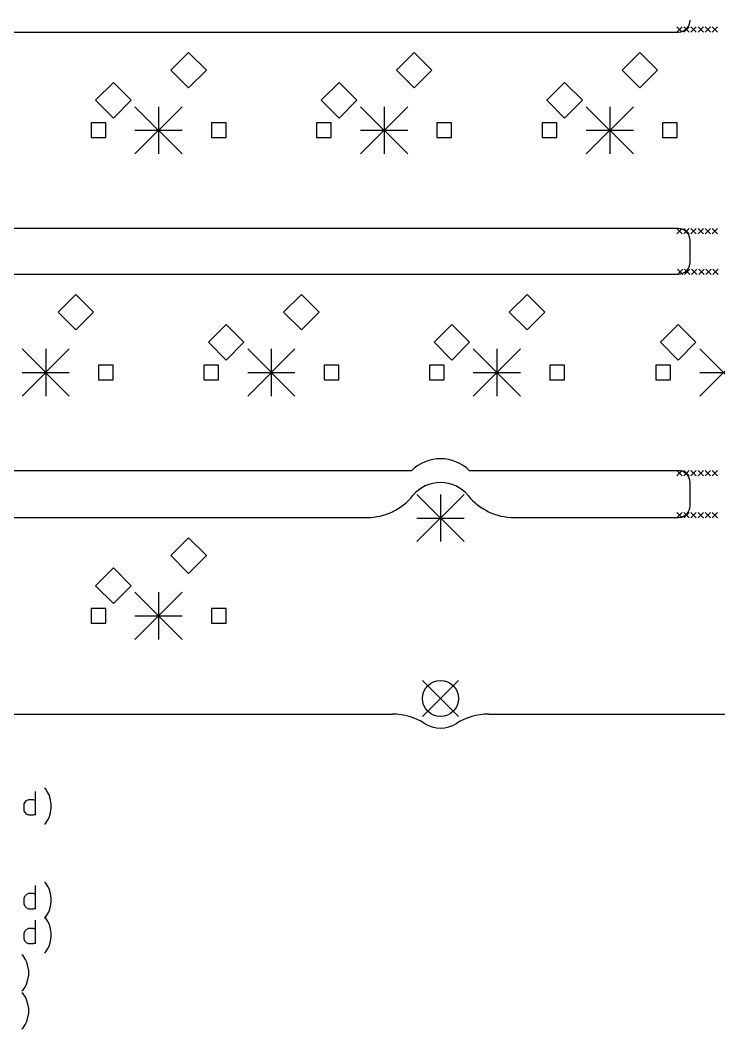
# Model space of a CAD drawing. Extents: x -31 to 357, y -136 to 35.
# Drawn here: x 40.7 to 99.7, y -136.1 to -50.9 of the extents above; entities that cross this region are included whole.
import ezdxf

# ---------------------------------------------------------------- set-up
doc = ezdxf.new("R2010")
doc.units = 0
doc.layers.add('BLACK', color=7, linetype='CONTINUOUS')

msp = doc.modelspace()

# ---------------------------------------------------------------- linework, layer by layer
at = {"layer": 'BLACK', "linetype": 'CONTINUOUS'}
for p, q in [((-21.525, -51.8983), (96.2774, -51.8983)), ((96.1464, -51.4733), (96.5964, -51.9233)), ((96.5964, -51.4733), (96.1464, -51.9233)), ((96.7464, -51.4733), (97.1964, -51.9233)), ((97.1964, -51.4733), (96.7464, -51.9233)), ((97.3464, -51.4733), (97.7964, -51.9233)), ((97.7964, -51.4733), (97.3464, -51.9233)), ((97.9464, -51.4733), (98.3964, -51.9233)), ((98.3964, -51.4733), (97.9464, -51.9233)), ((98.5464, -51.4733), (98.9964, -51.9233)), ((98.9964, -51.4733), (98.5464, -51.9233)), ((99.1464, -51.4733), (99.5964, -51.9233)), ((99.5964, -51.4733), (99.1464, -51.9233)), ((54.9275, -53.6183), (53.4275, -55.1183)), ((56.4275, -55.1183), (54.9275, -53.6183)), ((73.9775, -53.6183), (72.4775, -55.1183)), ((75.4775, -55.1183), (73.9775, -53.6183)), ((93.0275, -53.6183), (91.5275, -55.1183)), ((94.5275, -55.1183), (93.0275, -53.6183)), ((53.4275, -55.1183), (54.9275, -56.6183)), ((54.9275, -56.6183), (56.4275, -55.1183)), ((72.4775, -55.1183), (73.9775, -56.6183)), ((73.9775, -56.6183), (75.4775, -55.1183)), ((91.5275, -55.1183), (93.0275, -56.6183)), ((93.0275, -56.6183), (94.5275, -55.1183)), ((48.5775, -56.1583), (47.0775, -57.6583)), ((50.0775, -57.6583), (48.5775, -56.1583)), ((67.6275, -56.1583), (66.1275, -57.6583)), ((69.1275, -57.6583), (67.6275, -56.1583)), ((86.6775, -56.1583), (85.1775, -57.6583)), ((88.1775, -57.6583), (86.6775, -56.1583)), ((47.0775, -57.6583), (48.5775, -59.1583)), ((48.5775, -59.1583), (50.0775, -57.6583)), ((66.1275, -57.6583), (67.6275, -59.1583)), ((67.6275, -59.1583), (69.1275, -57.6583)), ((85.1775, -57.6583), (86.6775, -59.1583)), ((86.6775, -59.1583), (88.1775, -57.6583)), ((50.3936, -58.2044), (54.3814, -62.1922)), ((54.3814, -58.2044), (50.3936, -62.1922)), ((52.3875, -58.2044), (52.3875, -62.1922)), ((69.4436, -58.2044), (73.4314, -62.1922)), ((73.4314, -58.2044), (69.4436, -62.1922)), ((71.4375, -58.2044), (71.4375, -62.1922)), ((88.4936, -58.2044), (92.4814, -62.1922)), ((92.4814, -58.2044), (88.4936, -62.1922)), ((90.4875, -58.2044), (90.4875, -62.1922)), ((47.9262, -59.5796), (46.6888, -59.5796)), ((46.6888, -59.5796), (46.6888, -60.817)), ((47.9262, -60.817), (47.9262, -59.5796)), ((58.0862, -59.5796), (56.8488, -59.5796)), ((56.8488, -59.5796), (56.8488, -60.817)), ((58.0862, -60.817), (58.0862, -59.5796)), ((66.9762, -59.5796), (65.7388, -59.5796)), ((65.7388, -59.5796), (65.7388, -60.817)), ((66.9762, -60.817), (66.9762, -59.5796)), ((77.1362, -59.5796), (75.8988, -59.5796)), ((75.8988, -59.5796), (75.8988, -60.817)), ((77.1362, -60.817), (77.1362, -59.5796)), ((86.0262, -59.5796), (84.7888, -59.5796)), ((84.7888, -59.5796), (84.7888, -60.817)), ((86.0262, -60.817), (86.0262, -59.5796)), ((96.1862, -59.5796), (94.9488, -59.5796)), ((94.9488, -59.5796), (94.9488, -60.817)), ((96.1862, -60.817), (96.1862, -59.5796)), ((50.3936, -60.1983), (54.3814, -60.1983)), ((69.4436, -60.1983), (73.4314, -60.1983)), ((88.4936, -60.1983), (92.4814, -60.1983)), ((46.6888, -60.817), (47.9262, -60.817)), ((56.8488, -60.817), (58.0862, -60.817)), ((65.7388, -60.817), (66.9762, -60.817)), ((75.8988, -60.817), (77.1362, -60.817)), ((84.7888, -60.817), (86.0262, -60.817)), ((94.9488, -60.817), (96.1862, -60.817)), ((96.2774, -68.4983), (-21.525, -68.4983)), ((96.1464, -68.4733), (96.5964, -68.9233)), ((96.5964, -68.4733), (96.1464, -68.9233)), ((96.7464, -68.4733), (97.1964, -68.9233)), ((97.1964, -68.4733), (96.7464, -68.9233)), ((97.3464, -68.4733), (97.7964, -68.9233)), ((97.7964, -68.4733), (97.3464, -68.9233)), ((97.9464, -68.4733), (98.3964, -68.9233)), ((98.3964, -68.4733), (97.9464, -68.9233)), ((98.5464, -68.4733), (98.9964, -68.9233)), ((98.9964, -68.4733), (98.5464, -68.9233)), ((99.1464, -68.4733), (99.5964, -68.9233)), ((99.5964, -68.4733), (99.1464, -68.9233)), ((97.2774, -71.3353), (97.2774, -69.4983)), ((27.9288, -72.3353), (96.2774, -72.3353)), ((96.1958, -71.9103), (96.6458, -72.3603)), ((96.6458, -71.9103), (96.1958, -72.3603)), ((96.7958, -71.9103), (97.2458, -72.3603)), ((97.2458, -71.9103), (96.7958, -72.3603)), ((97.3958, -71.9103), (97.8458, -72.3603)), ((97.8458, -71.9103), (97.3958, -72.3603)), ((97.9958, -71.9103), (98.4458, -72.3603)), ((98.4458, -71.9103), (97.9958, -72.3603)), ((98.5958, -71.9103), (99.0458, -72.3603)), ((99.0458, -71.9103), (98.5958, -72.3603)), ((99.1958, -71.9103), (99.6458, -72.3603)), ((99.6458, -71.9103), (99.1958, -72.3603)), ((45.4025, -74.0553), (43.9025, -75.5553)), ((46.9025, -75.5553), (45.4025, -74.0553)), ((64.4525, -74.0553), (62.9525, -75.5553)), ((65.9525, -75.5553), (64.4525, -74.0553)), ((83.5025, -74.0553), (82.0025, -75.5553)), ((85.0025, -75.5553), (83.5025, -74.0553)), ((43.9025, -75.5553), (45.4025, -77.0553)), ((45.4025, -77.0553), (46.9025, -75.5553)), ((62.9525, -75.5553), (64.4525, -77.0553)), ((64.4525, -77.0553), (65.9525, -75.5553)), ((82.0025, -75.5553), (83.5025, -77.0553)), ((83.5025, -77.0553), (85.0025, -75.5553)), ((58.1025, -76.5953), (56.6025, -78.0953)), ((59.6025, -78.0953), (58.1025, -76.5953)), ((77.1525, -76.5953), (75.6525, -78.0953)), ((78.6525, -78.0953), (77.1525, -76.5953)), ((96.2653, -76.5953), (94.7653, -78.0953)), ((97.7653, -78.0953), (96.2653, -76.5953)), ((56.6025, -78.0953), (58.1025, -79.5953)), ((58.1025, -79.5953), (59.6025, -78.0953)), ((75.6525, -78.0953), (77.1525, -79.5953)), ((77.1525, -79.5953), (78.6525, -78.0953)), ((94.7653, -78.0953), (96.2653, -79.5953)), ((96.2653, -79.5953), (97.7653, -78.0953)), ((40.8686, -78.6414), (44.8564, -82.6292)), ((44.8564, -78.6414), (40.8686, -82.6292)), ((42.8625, -78.6414), (42.8625, -82.6292)), ((59.9186, -78.6414), (63.9064, -82.6292)), ((63.9064, -78.6414), (59.9186, -82.6292)), ((61.9125, -78.6414), (61.9125, -82.6292)), ((78.9686, -78.6414), (82.9564, -82.6292)), ((82.9564, -78.6414), (78.9686, -82.6292)), ((80.9625, -78.6414), (80.9625, -82.6292)), ((98.0814, -78.6414), (102.069, -82.6292)), ((102.069, -78.6414), (98.0814, -82.6292)), ((48.5612, -80.0166), (47.3238, -80.0166)), ((47.3238, -80.0166), (47.3238, -81.254)), ((48.5612, -81.254), (48.5612, -80.0166)), ((57.4512, -80.0166), (56.2138, -80.0166)), ((56.2138, -80.0166), (56.2138, -81.254)), ((57.4512, -81.254), (57.4512, -80.0166)), ((67.6112, -80.0166), (66.3738, -80.0166)), ((66.3738, -80.0166), (66.3738, -81.254)), ((67.6112, -81.254), (67.6112, -80.0166)), ((76.5012, -80.0166), (75.2638, -80.0166)), ((75.2638, -80.0166), (75.2638, -81.254)), ((76.5012, -81.254), (76.5012, -80.0166)), ((86.6612, -80.0166), (85.4238, -80.0166)), ((85.4238, -80.0166), (85.4238, -81.254)), ((86.6612, -81.254), (86.6612, -80.0166)), ((95.614, -80.0166), (94.3766, -80.0166)), ((94.3766, -80.0166), (94.3766, -81.254)), ((95.614, -81.254), (95.614, -80.0166)), ((40.8686, -80.6353), (44.8564, -80.6353)), ((59.9186, -80.6353), (63.9064, -80.6353)), ((78.9686, -80.6353), (82.9564, -80.6353)), ((98.0814, -80.6353), (102.069, -80.6353)), ((47.3238, -81.254), (48.5612, -81.254)), ((56.2138, -81.254), (57.4512, -81.254)), ((66.3738, -81.254), (67.6112, -81.254)), ((75.2638, -81.254), (76.5012, -81.254)), ((85.4238, -81.254), (86.6612, -81.254)), ((94.3766, -81.254), (95.614, -81.254)), ((73.7454, -88.9353), (30.053, -88.9353)), ((96.2774, -88.9353), (78.6546, -88.9353)), ((96.1464, -88.9103), (96.5964, -89.3603)), ((96.5964, -88.9103), (96.1464, -89.3603)), ((96.7464, -88.9103), (97.1964, -89.3603)), ((97.1964, -88.9103), (96.7464, -89.3603)), ((97.3464, -88.9103), (97.7964, -89.3603)), ((97.7964, -88.9103), (97.3464, -89.3603)), ((97.9464, -88.9103), (98.3964, -89.3603)), ((98.3964, -88.9103), (97.9464, -89.3603)), ((98.5464, -88.9103), (98.9964, -89.3603)), ((98.9964, -88.9103), (98.5464, -89.3603)), ((99.1464, -88.9103), (99.5964, -89.3603)), ((99.5964, -88.9103), (99.1464, -89.3603)), ((97.2774, -91.8853), (97.2774, -89.9353)), ((74.2061, -90.9364), (78.1939, -94.9242)), ((78.1939, -90.9364), (74.2061, -94.9242)), ((76.2, -90.9364), (76.2, -94.9242)), ((96.1464, -92.4603), (96.5964, -92.9103)), ((96.5964, -92.4603), (96.1464, -92.9103)), ((96.7464, -92.4603), (97.1964, -92.9103)), ((97.1964, -92.4603), (96.7464, -92.9103)), ((97.3464, -92.4603), (97.7964, -92.9103)), ((97.7964, -92.4603), (97.3464, -92.9103)), ((97.9464, -92.4603), (98.3964, -92.9103)), ((98.3964, -92.4603), (97.9464, -92.9103)), ((98.5464, -92.4603), (98.9964, -92.9103)), ((98.9964, -92.4603), (98.5464, -92.9103)), ((99.1464, -92.4603), (99.5964, -92.9103)), ((99.5964, -92.4603), (99.1464, -92.9103)), ((26.2988, -92.8853), (69.9913, -92.8853)), ((74.2061, -92.9303), (78.1939, -92.9303)), ((82.4087, -92.8853), (96.2774, -92.8853)), ((54.9275, -94.6053), (53.4275, -96.1053)), ((56.4275, -96.1053), (54.9275, -94.6053)), ((53.4275, -96.1053), (54.9275, -97.6053)), ((54.9275, -97.6053), (56.4275, -96.1053)), ((48.5775, -97.1453), (47.0775, -98.6453)), ((50.0775, -98.6453), (48.5775, -97.1453)), ((47.0775, -98.6453), (48.5775, -100.145)), ((48.5775, -100.145), (50.0775, -98.6453)), ((50.3936, -99.1914), (54.3814, -103.179)), ((54.3814, -99.1914), (50.3936, -103.179)), ((52.3875, -99.1914), (52.3875, -103.179)), ((47.9262, -100.567), (46.6888, -100.567)), ((46.6888, -100.567), (46.6888, -101.804)), ((47.9262, -101.804), (47.9262, -100.567)), ((50.3936, -101.185), (54.3814, -101.185)), ((58.0862, -100.567), (56.8488, -100.567)), ((56.8488, -100.567), (56.8488, -101.804)), ((58.0862, -101.804), (58.0862, -100.567)), ((46.6888, -101.804), (47.9262, -101.804)), ((56.8488, -101.804), (58.0862, -101.804)), ((74.676, -106.646), (77.724, -109.694)), ((77.724, -106.646), (74.676, -109.694)), ((-18.525, -109.485), (72.1539, -109.485)), ((80.2461, -109.485), (186.454, -109.485)), ((42.8583, -115.835), (42.7631, -115.739)), ((42.0012, -118.025), (42.0012, -116.025)), ((43.0488, -116.12), (42.8583, -115.835)), ((43.144, -116.311), (43.0488, -116.12)), ((43.2393, -116.597), (43.144, -116.311)), ((43.3345, -117.073), (43.2393, -116.597)), ((41.0488, -117.073), (41.144, -116.882)), ((41.0488, -117.644), (41.0488, -117.073)), ((41.144, -116.882), (41.2393, -116.787)), ((41.2393, -116.787), (41.4298, -116.692)), ((41.4298, -116.692), (41.8107, -116.692)), ((41.8107, -116.692), (42.0012, -116.787)), ((43.2393, -117.93), (43.3345, -117.454)), ((43.3345, -117.454), (43.3345, -117.073)), ((41.144, -117.835), (41.0488, -117.644)), ((41.2393, -117.93), (41.144, -117.835)), ((41.4298, -118.025), (41.2393, -117.93)), ((41.8107, -118.025), (41.4298, -118.025)), ((42.0012, -117.93), (41.8107, -118.025)), ((43.0488, -118.406), (43.144, -118.216)), ((43.144, -118.216), (43.2393, -117.93)), ((42.7631, -118.787), (42.8583, -118.692)), ((42.8583, -118.692), (43.0488, -118.406)), ((42.0012, -125.945), (42.0012, -123.945)), ((42.8583, -123.755), (42.7631, -123.659)), ((43.0488, -124.04), (42.8583, -123.755)), ((43.144, -124.231), (43.0488, -124.04)), ((43.2393, -124.517), (43.144, -124.231)), ((41.0488, -124.993), (41.144, -124.802)), ((41.0488, -125.564), (41.0488, -124.993)), ((41.144, -124.802), (41.2393, -124.707)), ((41.2393, -124.707), (41.4298, -124.612)), ((41.4298, -124.612), (41.8107, -124.612)), ((41.8107, -124.612), (42.0012, -124.707)), ((43.3345, -124.993), (43.2393, -124.517)), ((43.3345, -125.374), (43.3345, -124.993)), ((41.144, -125.755), (41.0488, -125.564)), ((41.2393, -125.85), (41.144, -125.755)), ((41.4298, -125.945), (41.2393, -125.85)), ((41.8107, -125.945), (41.4298, -125.945)), ((42.0012, -125.85), (41.8107, -125.945)), ((43.144, -126.136), (43.2393, -125.85)), ((43.2393, -125.85), (43.3345, -125.374)), ((42.8583, -126.705), (42.7631, -126.609)), ((42.7631, -126.707), (42.8583, -126.612)), ((42.8583, -126.612), (43.0488, -126.326)), ((43.0488, -126.99), (42.8583, -126.705)), ((43.0488, -126.326), (43.144, -126.136)), ((41.144, -127.752), (41.2393, -127.657)), ((41.2393, -127.657), (41.4298, -127.562)), ((41.4298, -127.562), (41.8107, -127.562)), ((41.8107, -127.562), (42.0012, -127.657)), ((42.0012, -128.895), (42.0012, -126.895)), ((43.144, -127.181), (43.0488, -126.99)), ((43.2393, -127.467), (43.144, -127.181)), ((43.3345, -127.943), (43.2393, -127.467)), ((41.0488, -127.943), (41.144, -127.752)), ((41.0488, -128.514), (41.0488, -127.943)), ((41.144, -128.705), (41.0488, -128.514)), ((43.2393, -128.8), (43.3345, -128.324)), ((43.3345, -128.324), (43.3345, -127.943)), ((41.2393, -128.8), (41.144, -128.705)), ((41.4298, -128.895), (41.2393, -128.8)), ((41.8107, -128.895), (41.4298, -128.895)), ((42.0012, -128.8), (41.8107, -128.895)), ((42.8583, -129.562), (43.0488, -129.276)), ((43.0488, -129.276), (43.144, -129.086)), ((43.144, -129.086), (43.2393, -128.8)), ((40.9536, -129.905), (40.8583, -129.809)), ((41.144, -130.19), (40.9536, -129.905)), ((41.2393, -130.381), (41.144, -130.19)), ((42.7631, -129.657), (42.8583, -129.562)), ((41.3345, -130.667), (41.2393, -130.381)), ((41.4298, -131.143), (41.3345, -130.667)), ((41.4298, -131.524), (41.4298, -131.143)), ((41.3345, -132), (41.4298, -131.524)), ((40.8583, -132.857), (40.9536, -132.762)), ((40.9536, -132.762), (41.144, -132.476)), ((41.144, -132.476), (41.2393, -132.286)), ((41.2393, -132.286), (41.3345, -132)), ((40.9536, -133.105), (40.8583, -133.009)), ((41.144, -133.39), (40.9536, -133.105)), ((41.2393, -133.581), (41.144, -133.39)), ((41.3345, -133.867), (41.2393, -133.581)), ((41.4298, -134.343), (41.3345, -133.867)), ((41.4298, -134.724), (41.4298, -134.343)), ((41.2393, -135.486), (41.3345, -135.2)), ((41.3345, -135.2), (41.4298, -134.724)), ((40.8583, -136.057), (40.9536, -135.962)), ((40.9536, -135.962), (41.144, -135.676)), ((41.144, -135.676), (41.2393, -135.486))]:
    msp.add_line(p, q, dxfattribs=at)
at = {"layer": 'BLACK'}
msp.add_circle((76.2, -108.17), 1.524, dxfattribs=at)
for centre, radius, start, end in [((96.2774, -50.8983), 1.00002, -89.9988, -0.00257826), ((96.2774, -69.4983), 0.999955, -0.00257826, 89.9988), ((96.2774, -71.3353), 1.00002, -89.9988, -0.00183343), ((76.2, -91.4303), 3.5, 45.4679, 134.532), ((96.2774, -89.9353), 0.999968, -0.00183343, 89.9988), ((76.2, -92.9303), 3, 39.0962, 140.904), ((69.9913, -87.8853), 5.00002, -90, -39.0965), ((82.4087, -87.8853), 5.00003, -140.903, -90), ((96.2774, -91.8853), 1.00002, -89.9988, -0.00183343), ((72.1539, -114.485), 4.99997, 57.3515, 89.9998), ((80.2461, -114.485), 4.99998, 90.0002, 122.648), ((76.2, -108.17), 2.5, -122.648, -57.3519)]:
    msp.add_arc(centre, radius, start, end, dxfattribs=at)

doc.saveas('drawing.dxf')
